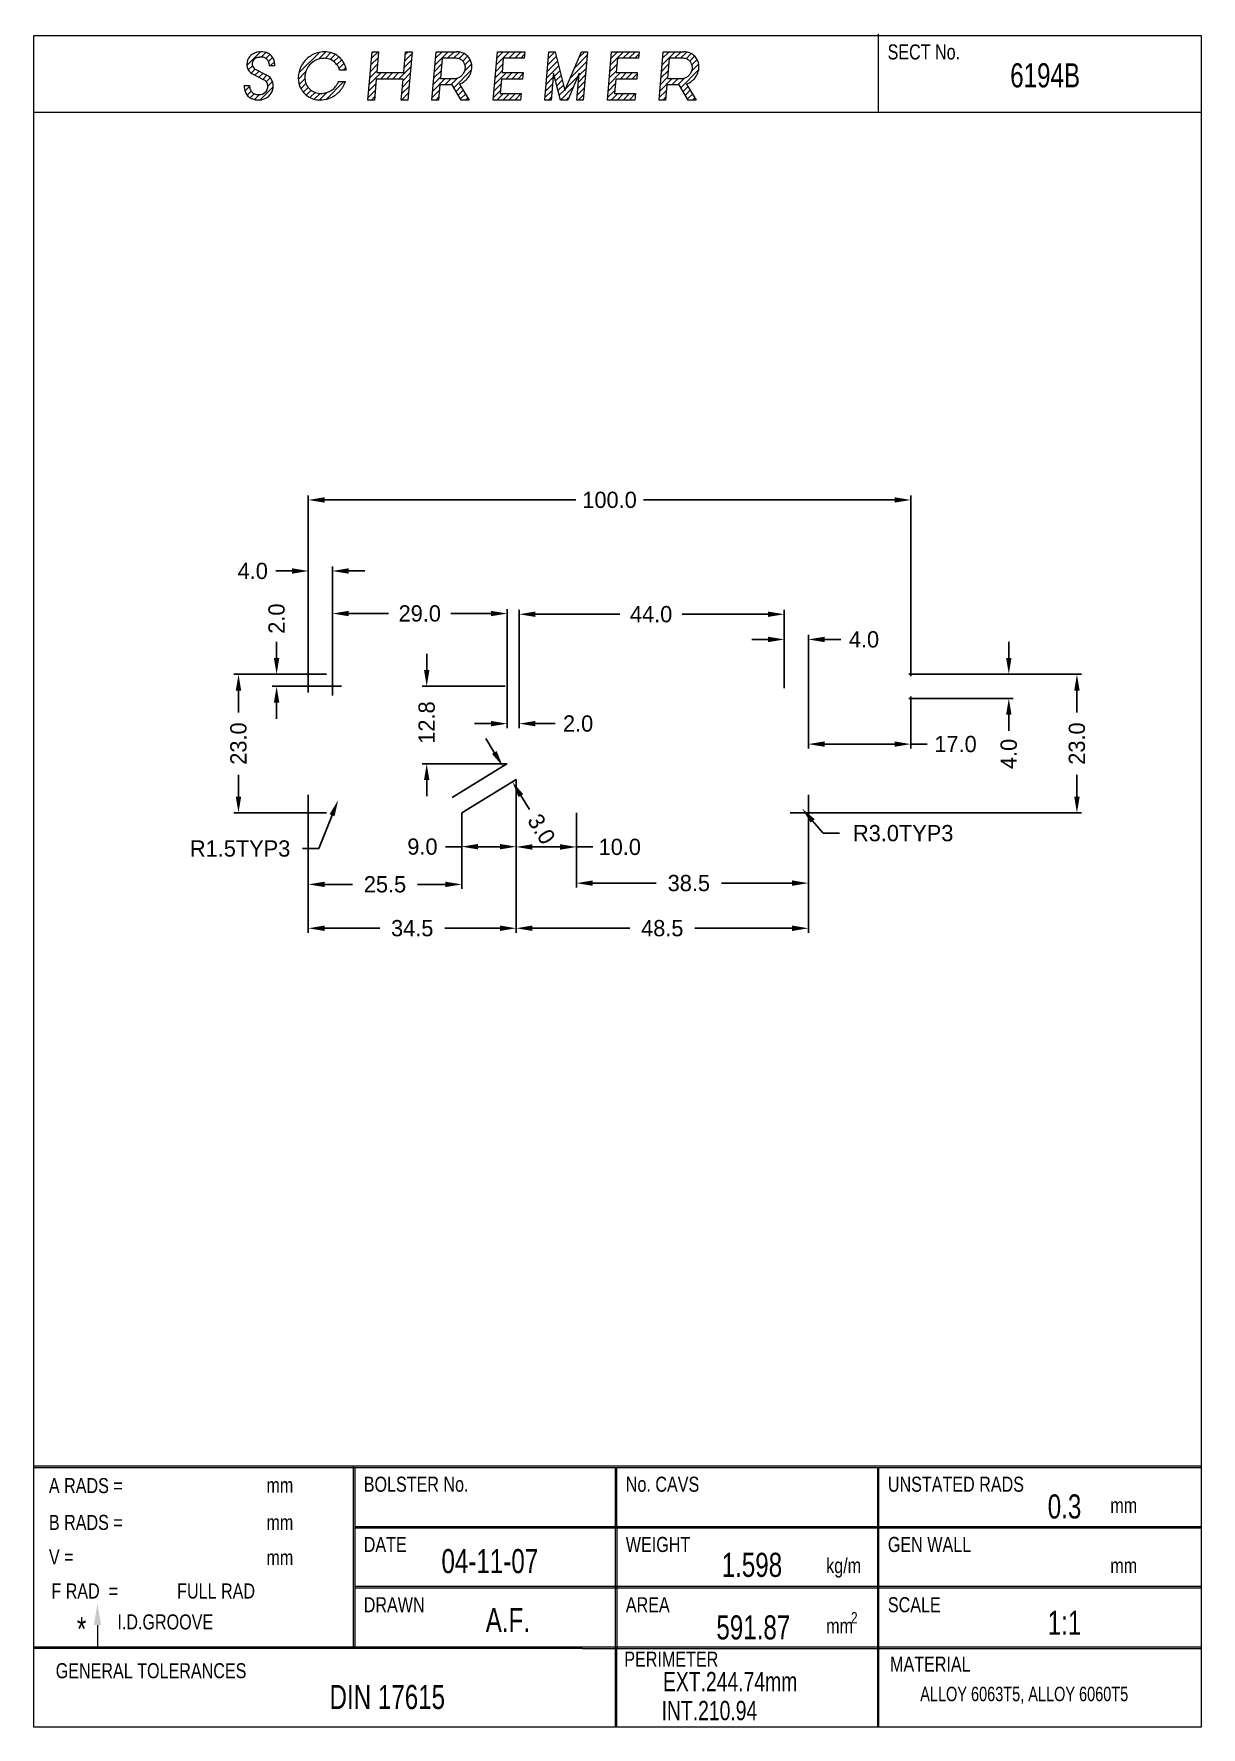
# Model space of a CAD drawing. Extents: x -173 to 20, y 62 to 343.
import ezdxf

# ---------------------------------------------------------------- set-up
doc = ezdxf.new("R2010")
doc.units = 0
doc.header["$LTSCALE"] = 10
doc.header["$MEASUREMENT"] = 0
doc.layers.get('Defpoints').update_dxf_attribs({"linetype": 'CONTINUOUS'})
for name, color, linetype, lineweight in [('A4', 7, 'CONTINUOUS', 15), ('DIMS', 1, 'CONTINUOUS', 15), ('GUF', 7, 'CONTINUOUS', 60), ('TEXT', 1, 'CONTINUOUS', 15)]:
    doc.layers.add(name, color=color, linetype=linetype, lineweight=lineweight)
doc.dimstyles.get("Standard").update_dxf_attribs({"dimscale": 15, "dimtxt": 0.18, "dimasz": 0.18, "dimexe": 0.05, "dimexo": 0, "dimgap": 0.09, "dimtad": 0, "dimdec": 1, "dimzin": 0, "dimdsep": 46, "dimtxsty": 'Standard', "dimcen": 0, "dimadec": 0, "dimazin": 0, "dimtfac": 1, "dimtdec": 1, "dimtofl": 0, "dimtmove": 0, "dimatfit": 2, "dimfxl": 0, "dimtolj": 1, "dimtzin": 0, "dimarcsym": 0})
doc.dimstyles.new('STANDARD$4', dxfattribs={"dimscale": 15, "dimtxt": 0.18, "dimasz": 0.18, "dimexe": 0.05, "dimexo": 0, "dimgap": 0.09, "dimtad": 0, "dimtih": 1, "dimtoh": 1, "dimdec": 1, "dimzin": 0, "dimdsep": 46, "dimtxsty": 'Standard', "dimcen": 0, "dimadec": 0, "dimazin": 0, "dimtfac": 1, "dimtdec": 1, "dimtofl": 0, "dimtmove": 0, "dimatfit": 2, "dimfxl": 0, "dimtolj": 1, "dimtzin": 0, "dimarcsym": 0})

# ---------------------------------------------------------------- blocks, each defined once
blk = doc.blocks.new('A$C71F1')
at = {"layer": 'TEXT', "color": 3, "linetype": 'ByBlock'}
blk.add_line((3.55, 3.73), (3.55, 0.13), dxfattribs=at)
blk.add_solid([(2.95, 3.73), (4.15, 3.73), (3.55, 7.33)], dxfattribs=at)
at = {"layer": 'TEXT', "color": 3, "linetype": 'Continuous', "width": 0.75}
blk.add_text('*', height=4, dxfattribs=at).set_placement((0.13, 1.09))
blk = doc.blocks.new('*D1')
at = {"layer": 'Defpoints', "color": 0}
for p in [(-124.88, 236.76), (-139.47, 213.76), (-124.88, 213.76)]:
    blk.add_point(p, dxfattribs=at)
at = {"layer": 'DIMS', "color": 0, "lineweight": -2}
for p, q in [((-124.88, 236.76), (-140.22, 236.76)), ((-139.47, 234.06), (-139.47, 230.44)), ((-139.47, 216.46), (-139.47, 220.09)), ((-124.88, 213.76), (-140.22, 213.76))]:
    blk.add_line(p, q, dxfattribs=at)
at = {"layer": 'DIMS', "color": 0}
for points in [[(-139.92, 234.06), (-139.02, 234.06), (-139.47, 236.76)], [(-139.92, 216.46), (-139.02, 216.46), (-139.47, 213.76)]]:
    blk.add_solid(points, dxfattribs=at)
at = {"layer": 'DIMS', "color": 0, "insert": (-139.47, 225.26), "char_height": 2.7, "attachment_point": 5, "rotation": 90}
blk.add_mtext('\\A1;23.0', dxfattribs=at)
blk = doc.blocks.new('*D2')
at = {"layer": 'Defpoints', "color": 0}
for p in [(-133.14, 236.76), (-124.88, 236.76), (-122.38, 234.76)]:
    blk.add_point(p, dxfattribs=at)
at = {"layer": 'DIMS', "color": 0, "lineweight": -2}
for p, q in [((-133.14, 239.46), (-133.14, 242.16)), ((-124.88, 236.76), (-133.89, 236.76)), ((-122.38, 234.76), (-133.89, 234.76)), ((-133.14, 232.06), (-133.14, 229.36))]:
    blk.add_line(p, q, dxfattribs=at)
at = {"layer": 'DIMS', "color": 0}
for points in [[(-133.59, 239.46), (-132.69, 239.46), (-133.14, 236.76)], [(-133.59, 232.06), (-132.69, 232.06), (-133.14, 234.76)]]:
    blk.add_solid(points, dxfattribs=at)
at = {"layer": 'DIMS', "color": 0, "insert": (-133.14, 245.99), "char_height": 2.7, "attachment_point": 5, "rotation": 90}
blk.add_mtext('\\A1;2.0', dxfattribs=at)
blk = doc.blocks.new('*D3')
at = {"layer": 'Defpoints', "color": 0}
for p in [(-127.88, 253.9), (-127.88, 233.76), (-123.88, 233.26)]:
    blk.add_point(p, dxfattribs=at)
at = {"layer": 'DIMS', "color": 0, "lineweight": -2}
for p, q in [((-130.58, 253.9), (-133.28, 253.9)), ((-127.88, 233.76), (-127.88, 254.65)), ((-123.88, 233.26), (-123.88, 254.65)), ((-121.18, 253.9), (-118.48, 253.9))]:
    blk.add_line(p, q, dxfattribs=at)
at = {"layer": 'DIMS', "color": 0}
for points in [[(-130.58, 254.35), (-130.58, 253.45), (-127.88, 253.9)], [(-121.18, 254.35), (-121.18, 253.45), (-123.88, 253.9)]]:
    blk.add_solid(points, dxfattribs=at)
at = {"layer": 'DIMS', "color": 0, "insert": (-137.1, 253.9), "char_height": 2.7, "attachment_point": 5}
blk.add_mtext('\\A1;4.0', dxfattribs=at)
blk = doc.blocks.new('*D4')
at = {"layer": 'Defpoints', "color": 0}
for p in [(-94.88, 246.84), (-123.88, 234.46), (-94.88, 234.46)]:
    blk.add_point(p, dxfattribs=at)
at = {"layer": 'DIMS', "color": 0, "lineweight": -2}
for p, q in [((-123.88, 234.46), (-123.88, 247.59)), ((-94.88, 234.46), (-94.88, 247.59)), ((-121.18, 246.84), (-114.55, 246.84)), ((-97.58, 246.84), (-104.2, 246.84))]:
    blk.add_line(p, q, dxfattribs=at)
at = {"layer": 'DIMS', "color": 0}
for points in [[(-121.18, 247.29), (-121.18, 246.39), (-123.88, 246.84)], [(-97.58, 247.29), (-97.58, 246.39), (-94.88, 246.84)]]:
    blk.add_solid(points, dxfattribs=at)
at = {"layer": 'DIMS', "color": 0, "insert": (-109.38, 246.84), "char_height": 2.7, "attachment_point": 5}
blk.add_mtext('\\A1;29.0', dxfattribs=at)
blk = doc.blocks.new('*D5')
at = {"layer": 'Defpoints', "color": 0}
for p in [(-94.88, 234.46), (-92.88, 234.46), (-92.88, 228.57)]:
    blk.add_point(p, dxfattribs=at)
at = {"layer": 'DIMS', "color": 0, "lineweight": -2}
for p, q in [((-94.88, 234.46), (-94.88, 227.82)), ((-92.88, 234.46), (-92.88, 227.82)), ((-97.58, 228.57), (-100.28, 228.57)), ((-90.18, 228.57), (-86.92, 228.57))]:
    blk.add_line(p, q, dxfattribs=at)
at = {"layer": 'DIMS', "color": 0}
for points in [[(-97.58, 229.02), (-97.58, 228.12), (-94.88, 228.57)], [(-90.18, 229.02), (-90.18, 228.12), (-92.88, 228.57)]]:
    blk.add_solid(points, dxfattribs=at)
at = {"layer": 'DIMS', "color": 0, "insert": (-83.1, 228.57), "char_height": 2.7, "attachment_point": 5}
blk.add_mtext('\\A1;2.0', dxfattribs=at)
blk = doc.blocks.new('*D6')
at = {"layer": 'Defpoints', "color": 0}
for p in [(-48.88, 246.72), (-92.88, 234.46), (-48.88, 234.46)]:
    blk.add_point(p, dxfattribs=at)
at = {"layer": 'DIMS', "color": 0, "lineweight": -2}
for p, q in [((-92.88, 234.46), (-92.88, 247.47)), ((-48.88, 234.46), (-48.88, 247.47)), ((-90.18, 246.72), (-76.15, 246.72)), ((-51.58, 246.72), (-65.8, 246.72))]:
    blk.add_line(p, q, dxfattribs=at)
at = {"layer": 'DIMS', "color": 0}
for points in [[(-90.18, 247.17), (-90.18, 246.27), (-92.88, 246.72)], [(-51.58, 247.17), (-51.58, 246.27), (-48.88, 246.72)]]:
    blk.add_solid(points, dxfattribs=at)
at = {"layer": 'DIMS', "color": 0, "insert": (-70.98, 246.72), "char_height": 2.7, "attachment_point": 5}
blk.add_mtext('\\A1;44.0', dxfattribs=at)
blk = doc.blocks.new('*D7')
at = {"layer": 'Defpoints', "color": 0}
for p in [(-44.88, 242.54), (-48.88, 234.46), (-44.88, 232.46)]:
    blk.add_point(p, dxfattribs=at)
at = {"layer": 'DIMS', "color": 0, "lineweight": -2}
for p, q in [((-51.58, 242.54), (-54.28, 242.54)), ((-48.88, 234.46), (-48.88, 243.29)), ((-44.88, 232.46), (-44.88, 243.29)), ((-42.18, 242.54), (-39.48, 242.54))]:
    blk.add_line(p, q, dxfattribs=at)
at = {"layer": 'DIMS', "color": 0}
for points in [[(-51.58, 242.99), (-51.58, 242.09), (-48.88, 242.54)], [(-42.18, 242.99), (-42.18, 242.09), (-44.88, 242.54)]]:
    blk.add_solid(points, dxfattribs=at)
at = {"layer": 'DIMS', "color": 0, "insert": (-35.65, 242.54), "char_height": 2.7, "attachment_point": 5}
blk.add_mtext('\\A1;4.0', dxfattribs=at)
blk = doc.blocks.new('*D8')
at = {"layer": 'Defpoints', "color": 0}
for p in [(-44.88, 232.46), (-27.88, 233.06), (-27.88, 225.17)]:
    blk.add_point(p, dxfattribs=at)
at = {"layer": 'DIMS', "color": 0, "lineweight": -2}
for p, q in [((-44.88, 232.46), (-44.88, 224.42)), ((-27.88, 233.06), (-27.88, 224.42)), ((-42.18, 225.17), (-30.58, 225.17)), ((-27.88, 225.17), (-25.18, 225.17))]:
    blk.add_line(p, q, dxfattribs=at)
at = {"layer": 'DIMS', "color": 0}
for points in [[(-42.18, 225.62), (-42.18, 224.72), (-44.88, 225.17)], [(-30.58, 225.62), (-30.58, 224.72), (-27.88, 225.17)]]:
    blk.add_solid(points, dxfattribs=at)
at = {"layer": 'DIMS', "color": 0, "insert": (-20.45, 225.17), "char_height": 2.7, "attachment_point": 5}
blk.add_mtext('\\A1;17.0', dxfattribs=at)
blk = doc.blocks.new('*D9')
at = {"layer": 'Defpoints', "color": 0}
for p in [(-95.18, 234.76), (-108.23, 221.92), (-94.88, 221.92)]:
    blk.add_point(p, dxfattribs=at)
at = {"layer": 'DIMS', "color": 0, "lineweight": -2}
for p, q in [((-108.23, 237.46), (-108.23, 240.16)), ((-95.18, 234.76), (-108.98, 234.76)), ((-94.88, 221.92), (-108.98, 221.92)), ((-108.23, 219.22), (-108.23, 216.52))]:
    blk.add_line(p, q, dxfattribs=at)
at = {"layer": 'DIMS', "color": 0}
for points in [[(-108.68, 237.46), (-107.78, 237.46), (-108.23, 234.76)], [(-108.68, 219.22), (-107.78, 219.22), (-108.23, 221.92)]]:
    blk.add_solid(points, dxfattribs=at)
at = {"layer": 'DIMS', "color": 0, "insert": (-108.23, 228.75), "char_height": 2.7, "attachment_point": 5, "rotation": 90}
blk.add_mtext('\\A1;12.8', dxfattribs=at)
blk = doc.blocks.new('*D10')
at = {"layer": 'Defpoints', "color": 0}
for p in [(-28.18, 236.76), (-28.18, 232.76), (-11.61, 232.76)]:
    blk.add_point(p, dxfattribs=at)
at = {"layer": 'DIMS', "color": 0, "lineweight": -2}
for p, q in [((-11.61, 239.46), (-11.61, 242.16)), ((-28.18, 236.76), (-10.86, 236.76)), ((-28.18, 232.76), (-10.86, 232.76)), ((-11.61, 230.06), (-11.61, 227.36))]:
    blk.add_line(p, q, dxfattribs=at)
at = {"layer": 'DIMS', "color": 0}
for points in [[(-12.06, 239.46), (-11.16, 239.46), (-11.61, 236.76)], [(-12.06, 230.06), (-11.16, 230.06), (-11.61, 232.76)]]:
    blk.add_solid(points, dxfattribs=at)
at = {"layer": 'DIMS', "color": 0, "insert": (-11.61, 223.54), "char_height": 2.7, "attachment_point": 5, "rotation": 90}
blk.add_mtext('\\A1;4.0', dxfattribs=at)
blk = doc.blocks.new('*D11')
at = {"layer": 'Defpoints', "color": 0}
for p in [(-93.38, 219.28), (-127.88, 216.76), (-93.38, 194.61)]:
    blk.add_point(p, dxfattribs=at)
at = {"layer": 'DIMS', "color": 0, "lineweight": -2}
for p, q in [((-93.38, 219.28), (-93.38, 193.86)), ((-127.88, 216.76), (-127.88, 193.86)), ((-125.18, 194.61), (-116.03, 194.61)), ((-96.08, 194.61), (-105.23, 194.61))]:
    blk.add_line(p, q, dxfattribs=at)
at = {"layer": 'DIMS', "color": 0}
for points in [[(-125.18, 195.06), (-125.18, 194.16), (-127.88, 194.61)], [(-96.08, 195.06), (-96.08, 194.16), (-93.38, 194.61)]]:
    blk.add_solid(points, dxfattribs=at)
at = {"layer": 'DIMS', "color": 0, "insert": (-110.63, 194.61), "char_height": 2.7, "attachment_point": 5}
blk.add_mtext('\\A1;34.5', dxfattribs=at)
blk = doc.blocks.new('*D12')
at = {"layer": 'Defpoints', "color": 0}
for p in [(-93.38, 219.28), (-44.88, 216.76), (-44.88, 194.61)]:
    blk.add_point(p, dxfattribs=at)
at = {"layer": 'DIMS', "color": 0, "lineweight": -2}
for p, q in [((-93.38, 219.28), (-93.38, 193.86)), ((-44.88, 216.76), (-44.88, 193.86)), ((-90.68, 194.61), (-74.53, 194.61)), ((-47.58, 194.61), (-63.73, 194.61))]:
    blk.add_line(p, q, dxfattribs=at)
at = {"layer": 'DIMS', "color": 0}
for points in [[(-90.68, 195.06), (-90.68, 194.16), (-93.38, 194.61)], [(-47.58, 195.06), (-47.58, 194.16), (-44.88, 194.61)]]:
    blk.add_solid(points, dxfattribs=at)
at = {"layer": 'DIMS', "color": 0, "insert": (-69.13, 194.61), "char_height": 2.7, "attachment_point": 5}
blk.add_mtext('\\A1;48.5', dxfattribs=at)
blk = doc.blocks.new('*D13')
at = {"layer": 'Defpoints', "color": 0}
for p in [(-28.18, 236.76), (-47.88, 213.76), (-0.3, 213.76)]:
    blk.add_point(p, dxfattribs=at)
at = {"layer": 'DIMS', "color": 0, "lineweight": -2}
for p, q in [((-28.18, 236.76), (0.45, 236.76)), ((-0.3, 234.06), (-0.3, 230.44)), ((-0.3, 216.46), (-0.3, 220.09)), ((-47.88, 213.76), (0.45, 213.76))]:
    blk.add_line(p, q, dxfattribs=at)
at = {"layer": 'DIMS', "color": 0}
for points in [[(-0.75, 234.06), (0.15, 234.06), (-0.3, 236.76)], [(-0.75, 216.46), (0.15, 216.46), (-0.3, 213.76)]]:
    blk.add_solid(points, dxfattribs=at)
at = {"layer": 'DIMS', "color": 0, "insert": (-0.3, 225.26), "char_height": 2.7, "attachment_point": 5, "rotation": 90}
blk.add_mtext('\\A1;23.0', dxfattribs=at)
blk = doc.blocks.new('*D14')
at = {"layer": 'Defpoints', "color": 0}
for p in [(-27.88, 265.69), (-27.88, 236.46), (-127.88, 233.76)]:
    blk.add_point(p, dxfattribs=at)
at = {"layer": 'DIMS', "color": 0, "lineweight": -2}
for p, q in [((-127.88, 233.76), (-127.88, 266.44)), ((-125.18, 265.69), (-83.5, 265.69)), ((-30.58, 265.69), (-72.25, 265.69)), ((-27.88, 236.46), (-27.88, 266.44))]:
    blk.add_line(p, q, dxfattribs=at)
at = {"layer": 'DIMS', "color": 0}
for points in [[(-125.18, 266.14), (-125.18, 265.24), (-127.88, 265.69)], [(-30.58, 266.14), (-30.58, 265.24), (-27.88, 265.69)]]:
    blk.add_solid(points, dxfattribs=at)
at = {"layer": 'DIMS', "color": 0, "insert": (-77.88, 265.69), "char_height": 2.7, "attachment_point": 5}
blk.add_mtext('\\A1;100.0', dxfattribs=at)
blk = doc.blocks.new('*D15')
at = {"layer": 'Defpoints', "color": 0}
for p in [(-47.88, 216.76), (-45.92, 214.48)]:
    blk.add_point(p, dxfattribs=at)
at = {"layer": 'DIMS', "color": 0, "lineweight": -2}
for p, q in [((-44.17, 212.43), (-42.41, 210.38)), ((-42.41, 210.38), (-39.71, 210.38))]:
    blk.add_line(p, q, dxfattribs=at)
at = {"layer": 'DIMS', "color": 0}
blk.add_solid([(-43.83, 212.72), (-44.51, 212.14), (-45.92, 214.48)], dxfattribs=at)
at = {"layer": 'DIMS', "color": 0, "insert": (-29.14, 210.38), "char_height": 2.7, "attachment_point": 5}
blk.add_mtext('\\A1;R3.0TYP3', dxfattribs=at)
blk = doc.blocks.new('*D16')
at = {"layer": 'Defpoints', "color": 0}
for p in [(-122.38, 217.26), (-122.93, 215.87)]:
    blk.add_point(p, dxfattribs=at)
at = {"layer": 'DIMS', "color": 0, "lineweight": -2}
for p, q in [((-123.94, 213.36), (-126.15, 207.83)), ((-126.15, 207.83), (-128.85, 207.83))]:
    blk.add_line(p, q, dxfattribs=at)
at = {"layer": 'DIMS', "color": 0}
blk.add_solid([(-124.36, 213.53), (-123.52, 213.2), (-122.93, 215.87)], dxfattribs=at)
at = {"layer": 'DIMS', "color": 0, "insert": (-139.2, 207.83), "char_height": 2.7, "attachment_point": 5}
blk.add_mtext('\\A1;R1.5TYP3', dxfattribs=at)
blk = doc.blocks.new('*D17')
at = {"layer": 'Defpoints', "color": 0}
for p in [(-44.88, 215.31), (-83.38, 212.31), (-44.88, 202.1)]:
    blk.add_point(p, dxfattribs=at)
at = {"layer": 'DIMS', "color": 0, "lineweight": -2}
for p, q in [((-44.88, 215.31), (-44.88, 201.35)), ((-83.38, 212.31), (-83.38, 201.35)), ((-80.68, 202.1), (-70.12, 202.1)), ((-47.58, 202.1), (-59.32, 202.1))]:
    blk.add_line(p, q, dxfattribs=at)
at = {"layer": 'DIMS', "color": 0}
for points in [[(-80.68, 202.55), (-80.68, 201.65), (-83.38, 202.1)], [(-47.58, 202.55), (-47.58, 201.65), (-44.88, 202.1)]]:
    blk.add_solid(points, dxfattribs=at)
at = {"layer": 'DIMS', "color": 0, "insert": (-64.72, 202.1), "char_height": 2.7, "attachment_point": 5}
blk.add_mtext('\\A1;38.5', dxfattribs=at)
blk = doc.blocks.new('*D18')
at = {"layer": 'Defpoints', "color": 0}
for p in [(-93.38, 219.28), (-102.42, 213.76), (-93.38, 208.15)]:
    blk.add_point(p, dxfattribs=at)
at = {"layer": 'DIMS', "color": 0, "lineweight": -2}
for p, q in [((-93.38, 219.28), (-93.38, 207.4)), ((-102.42, 213.76), (-102.42, 207.4)), ((-102.42, 208.15), (-105.12, 208.15)), ((-96.08, 208.15), (-99.72, 208.15))]:
    blk.add_line(p, q, dxfattribs=at)
at = {"layer": 'DIMS', "color": 0}
for points in [[(-99.72, 208.6), (-99.72, 207.7), (-102.42, 208.15)], [(-96.08, 208.6), (-96.08, 207.7), (-93.38, 208.15)]]:
    blk.add_solid(points, dxfattribs=at)
at = {"layer": 'DIMS', "color": 0, "insert": (-108.94, 208.15), "char_height": 2.7, "attachment_point": 5}
blk.add_mtext('\\A1;9.0', dxfattribs=at)
blk = doc.blocks.new('*D19')
at = {"layer": 'Defpoints', "color": 0}
for p in [(-127.88, 216.76), (-102.42, 213.76), (-102.42, 201.89)]:
    blk.add_point(p, dxfattribs=at)
at = {"layer": 'DIMS', "color": 0, "lineweight": -2}
for p, q in [((-127.88, 216.76), (-127.88, 201.14)), ((-102.42, 213.76), (-102.42, 201.14)), ((-125.18, 201.89), (-120.55, 201.89)), ((-105.12, 201.89), (-109.75, 201.89))]:
    blk.add_line(p, q, dxfattribs=at)
at = {"layer": 'DIMS', "color": 0}
for points in [[(-125.18, 202.34), (-125.18, 201.44), (-127.88, 201.89)], [(-105.12, 202.34), (-105.12, 201.44), (-102.42, 201.89)]]:
    blk.add_solid(points, dxfattribs=at)
at = {"layer": 'DIMS', "color": 0, "insert": (-115.15, 201.89), "char_height": 2.7, "attachment_point": 5}
blk.add_mtext('\\A1;25.5', dxfattribs=at)
blk = doc.blocks.new('*D20')
at = {"layer": 'Defpoints', "color": 0}
for p in [(-93.38, 219.28), (-83.38, 213.76), (-83.38, 208.1)]:
    blk.add_point(p, dxfattribs=at)
at = {"layer": 'DIMS', "color": 0, "lineweight": -2}
for p, q in [((-93.38, 219.28), (-93.38, 207.35)), ((-83.38, 213.76), (-83.38, 207.35)), ((-90.68, 208.1), (-86.08, 208.1)), ((-83.38, 208.1), (-80.68, 208.1))]:
    blk.add_line(p, q, dxfattribs=at)
at = {"layer": 'DIMS', "color": 0}
for points in [[(-90.68, 208.55), (-90.68, 207.65), (-93.38, 208.1)], [(-86.08, 208.55), (-86.08, 207.65), (-83.38, 208.1)]]:
    blk.add_solid(points, dxfattribs=at)
at = {"layer": 'DIMS', "color": 0, "insert": (-76.18, 208.1), "char_height": 2.7, "attachment_point": 5}
blk.add_mtext('\\A1;10.0', dxfattribs=at)
blk = doc.blocks.new('alloy')
at = {"layer": 'TEXT', "color": 3, "linetype": 'Continuous', "width": 0.75}
blk.add_text('ALLOY 6063T5, ALLOY 6060T5', height=2.4, dxfattribs=at).set_placement((6.87, -9.01))
blk = doc.blocks.new('*D22')
at = {"layer": 'Defpoints', "color": 0}
for p in [(-95.59, 221.48), (-103.99, 216.32), (-102.42, 213.76)]:
    blk.add_point(p, dxfattribs=at)
at = {"layer": 'DIMS', "color": 0, "lineweight": -2}
for p, q in [((-97.01, 223.78), (-98.42, 226.08)), ((-103.99, 216.32), (-94.95, 221.88)), ((-102.42, 213.76), (-93.38, 219.32)), ((-92.6, 216.63), (-91.19, 214.33))]:
    blk.add_line(p, q, dxfattribs=at)
at = {"layer": 'DIMS', "color": 0}
for points in [[(-96.62, 224.02), (-97.39, 223.55), (-95.59, 221.48)], [(-92.22, 216.87), (-92.99, 216.39), (-94.02, 218.93)]]:
    blk.add_solid(points, dxfattribs=at)
at = {"layer": 'DIMS', "color": 0, "insert": (-89.18, 211.07), "char_height": 2.7, "attachment_point": 5, "rotation": 301.6054}
blk.add_mtext('\\A1;3.0', dxfattribs=at)

msp = doc.modelspace()

# ---------------------------------------------------------------- linework, layer by layer
at = {"layer": 'A4', "color": 1, "linetype": 'Continuous'}
for p, q in [((-33.23, 330.04), (-33.23, 343.04)), ((-173.43, 342.79), (20.32, 342.79)), ((-173.43, 62.04), (-173.43, 342.79)), ((-138.08, 337.8), (-135.83, 340.05)), ((-126.2, 338.83), (-124.98, 340.06)), ((-118, 332.06), (-117.3, 340.06)), ((-117.39, 338.98), (-116.31, 340.06)), ((-117.3, 340.06), (-116.21, 340.06)), ((-116.21, 340.06), (-116.52, 336.61)), ((-112.05, 336.61), (-111.75, 340.06)), ((-111.78, 339.64), (-111.36, 340.06)), ((-111.75, 340.06), (-110.66, 340.06)), ((-110.66, 340.06), (-111.36, 332.06)), ((-107.36, 332.06), (-106.66, 340.06)), ((-106.85, 337.89), (-104.68, 340.06)), ((-106.76, 338.98), (-105.67, 340.06)), ((-106.66, 340.06), (-103.25, 340.06)), ((-104.78, 338.98), (-103.69, 340.06)), ((-103.79, 338.98), (-102.75, 340.02)), ((-97.2, 332.06), (-96.5, 340.06)), ((-96.69, 337.89), (-94.52, 340.06)), ((-96.59, 338.98), (-95.51, 340.06)), ((-96.5, 340.06), (-91.94, 340.06)), ((-94.61, 338.98), (-93.53, 340.06)), ((-93.62, 338.98), (-92.54, 340.06)), ((-91.94, 340.06), (-92.03, 338.98)), ((-88.64, 332.06), (-87.94, 340.06)), ((-88.03, 338.98), (-86.95, 340.06)), ((-87.94, 340.06), (-86.92, 340.06)), ((-86.92, 340.06), (-85.3, 333.66)), ((-85.3, 333.66), (-82.55, 340.06)), ((-82.97, 339.09), (-82, 340.06)), ((-82.55, 340.06), (-81.54, 340.06)), ((-81.54, 340.06), (-82.24, 332.06)), ((-78.24, 332.06), (-77.54, 340.06)), ((-77.73, 337.89), (-75.56, 340.06)), ((-77.63, 338.98), (-76.55, 340.06)), ((-77.54, 340.06), (-72.97, 340.06)), ((-75.65, 338.98), (-74.57, 340.06)), ((-74.66, 338.98), (-73.58, 340.06)), ((-72.97, 340.06), (-73.07, 338.98)), ((-69.67, 332.06), (-68.97, 340.06)), ((-69.16, 337.89), (-66.99, 340.06)), ((-69.07, 338.98), (-67.98, 340.06)), ((-68.97, 340.06), (-65.57, 340.06)), ((-67.09, 338.98), (-66, 340.06)), ((-66.1, 338.98), (-65.06, 340.02)), ((20.32, 342.79), (20.32, 62.04)), ((-137.85, 337.04), (-137.15, 337.74)), ((-137.37, 336.53), (-136.7, 337.2)), ((-136.71, 337.2), (-134.86, 336.23)), ((-136.02, 339.14), (-136.08, 339.13)), ((-135.96, 339.15), (-136.02, 339.14)), ((-135.72, 339.17), (-134.93, 339.96)), ((-134.94, 338.96), (-134.27, 339.62)), ((-134.48, 338.43), (-133.8, 339.11)), ((-133.46, 337.72), (-134.35, 337.72)), ((-134.2, 337.72), (-133.51, 338.41)), ((-129.46, 336.56), (-126.05, 339.97)), ((-125.07, 338.97), (-124.13, 339.92)), ((-124.26, 338.79), (-123.42, 339.63)), ((-123.63, 338.43), (-122.83, 339.24)), ((-123.14, 337.94), (-122.33, 338.74)), ((-122.79, 337.3), (-121.94, 338.15)), ((-122.09, 337.01), (-121.66, 337.44)), ((-117.58, 336.81), (-116.39, 338)), ((-117.49, 337.89), (-116.3, 339.08)), ((-112.93, 335.52), (-110.88, 337.57)), ((-111.97, 337.47), (-110.78, 338.66)), ((-111.88, 338.55), (-110.69, 339.74)), ((-106.95, 336.81), (-105.76, 338)), ((-105.67, 338.98), (-105.96, 335.64)), ((-103.35, 338.98), (-105.67, 338.98)), ((-102.87, 338.91), (-102.02, 339.76)), ((-102.25, 338.53), (-101.45, 339.33)), ((-101.91, 336.89), (-100.77, 338.03)), ((-101.88, 337.91), (-101.03, 338.77)), ((-96.78, 336.81), (-95.59, 338)), ((-95.51, 338.98), (-95.72, 336.61)), ((-92.03, 338.98), (-95.51, 338.98)), ((-92.63, 338.98), (-91.97, 339.64)), ((-88.31, 335.72), (-86.32, 337.71)), ((-88.22, 336.81), (-86.52, 338.5)), ((-88.12, 337.89), (-86.72, 339.29)), ((-84.45, 335.63), (-81.68, 338.4)), ((-83.71, 337.36), (-81.59, 339.48)), ((-82.97, 336.12), (-81.78, 337.31)), ((-77.82, 336.81), (-76.63, 338)), ((-76.55, 338.98), (-76.76, 336.61)), ((-73.07, 338.98), (-76.55, 338.98)), ((-73.67, 338.98), (-73.01, 339.64)), ((-69.26, 336.81), (-68.07, 338)), ((-67.99, 338.98), (-68.28, 335.64)), ((-65.66, 338.98), (-67.99, 338.98)), ((-65.18, 338.91), (-64.33, 339.76)), ((-64.56, 338.53), (-63.76, 339.33)), ((-64.23, 336.89), (-63.09, 338.03)), ((-64.2, 337.91), (-63.34, 338.77)), ((-138.52, 334.39), (-138.42, 334.49)), ((-138.51, 334.49), (-137.62, 334.49)), ((-135.31, 335.43), (-137.18, 336.41)), ((-136.73, 336.18), (-136.05, 336.86)), ((-136.08, 335.84), (-135.4, 336.52)), ((-135.44, 335.49), (-134.75, 336.18)), ((-135.28, 335.41), (-135.31, 335.43)), ((-134.85, 335.09), (-134.19, 335.75)), ((-134.58, 334.37), (-133.81, 335.14)), ((-129.54, 335.49), (-128.32, 336.71)), ((-129.4, 334.64), (-128.45, 335.59)), ((-129.11, 333.94), (-128.27, 334.79)), ((-124.94, 332.17), (-121.99, 335.12)), ((-122.86, 335.12), (-121.73, 335.12)), ((-121.57, 337.01), (-122.69, 337.01)), ((-117.87, 333.55), (-116.68, 334.74)), ((-117.77, 334.64), (-115.81, 336.61)), ((-117.68, 335.72), (-116.49, 336.91)), ((-116.61, 335.52), (-116.91, 332.06)), ((-112.14, 335.52), (-116.61, 335.52)), ((-116.52, 336.61), (-112.05, 336.61)), ((-115.9, 335.52), (-114.82, 336.61)), ((-114.91, 335.52), (-113.83, 336.61)), ((-113.92, 335.52), (-112.84, 336.61)), ((-112.45, 332.06), (-112.14, 335.52)), ((-112.26, 334.21), (-111.07, 335.4)), ((-112.16, 335.3), (-110.97, 336.49)), ((-107.23, 333.55), (-105.15, 335.64)), ((-107.14, 334.64), (-105.95, 335.83)), ((-107.04, 335.72), (-105.85, 336.91)), ((-106.06, 334.57), (-106.28, 332.06)), ((-104.03, 334.57), (-106.06, 334.57)), ((-105.96, 335.64), (-103.64, 335.64)), ((-105.23, 334.57), (-104.16, 335.64)), ((-104.24, 334.57), (-103.07, 335.73)), ((-102.52, 332.06), (-104.03, 334.57)), ((-103.73, 334.08), (-100.78, 337.04)), ((-102.8, 334.71), (-101.2, 332.06)), ((-97.07, 333.55), (-95.88, 334.74)), ((-96.97, 334.64), (-95.01, 336.61)), ((-96.88, 335.72), (-95.69, 336.91)), ((-95.81, 335.52), (-96.02, 333.15)), ((-92.33, 335.52), (-95.81, 335.52)), ((-95.72, 336.61), (-92.24, 336.61)), ((-95.1, 335.52), (-94.02, 336.61)), ((-94.11, 335.52), (-93.03, 336.61)), ((-93.12, 335.52), (-92.26, 336.39)), ((-92.24, 336.61), (-92.33, 335.52)), ((-88.5, 333.55), (-87.32, 334.74)), ((-88.41, 334.64), (-87.22, 335.83)), ((-87.16, 336.5), (-87.55, 332.06)), ((-86.04, 332.06), (-87.16, 336.5)), ((-87.04, 336.01), (-86.12, 336.92)), ((-86.84, 335.22), (-85.92, 336.13)), ((-86.64, 334.43), (-85.72, 335.34)), ((-86.44, 333.64), (-85.52, 334.55)), ((-85.19, 333.89), (-83.19, 335.9)), ((-82.93, 336.5), (-84.83, 332.06)), ((-83.32, 332.06), (-82.93, 336.5)), ((-83.16, 333.95), (-81.97, 335.14)), ((-83.06, 335.04), (-81.87, 336.23)), ((-78.11, 333.55), (-76.92, 334.74)), ((-78.01, 334.64), (-76.05, 336.61)), ((-77.92, 335.72), (-76.73, 336.91)), ((-76.85, 335.52), (-77.06, 333.15)), ((-73.37, 335.52), (-76.85, 335.52)), ((-76.76, 336.61), (-73.28, 336.61)), ((-76.14, 335.52), (-75.06, 336.61)), ((-75.15, 335.52), (-74.07, 336.61)), ((-74.16, 335.52), (-73.3, 336.39)), ((-73.28, 336.61), (-73.37, 335.52)), ((-69.54, 333.55), (-67.46, 335.64)), ((-69.45, 334.64), (-68.26, 335.83)), ((-69.35, 335.72), (-68.17, 336.91)), ((-68.37, 334.57), (-68.59, 332.06)), ((-66.34, 334.57), (-68.37, 334.57)), ((-68.28, 335.64), (-65.95, 335.64)), ((-67.54, 334.57), (-66.47, 335.64)), ((-66.55, 334.57), (-65.38, 335.73)), ((-64.83, 332.06), (-66.34, 334.57)), ((-66.05, 334.08), (-63.09, 337.04)), ((-65.11, 334.71), (-63.51, 332.06)), ((-138.4, 333.52), (-137.63, 334.29)), ((-138.05, 332.88), (-137.38, 333.55)), ((-137.53, 332.41), (-136.85, 333.09)), ((-136.83, 332.12), (-135.99, 332.96)), ((-136.1, 332.96), (-136.06, 332.96)), ((-136.06, 332.96), (-136.04, 332.96)), ((-135.88, 332.08), (-133.69, 334.27)), ((-128.71, 333.35), (-127.91, 334.16)), ((-128.21, 332.86), (-127.41, 333.67)), ((-127.61, 332.47), (-126.76, 333.32)), ((-126.9, 332.2), (-125.94, 333.15)), ((-126.04, 332.07), (-124.78, 333.32)), ((-116.91, 332.06), (-118, 332.06)), ((-117.96, 332.47), (-116.77, 333.66)), ((-117.38, 332.06), (-116.87, 332.57)), ((-111.36, 332.06), (-112.45, 332.06)), ((-112.43, 332.06), (-111.26, 333.23)), ((-112.35, 333.13), (-111.16, 334.32)), ((-111.44, 332.06), (-111.35, 332.15)), ((-106.28, 332.06), (-107.36, 332.06)), ((-107.33, 332.47), (-106.14, 333.66)), ((-106.74, 332.06), (-106.23, 332.57)), ((-103.36, 333.46), (-102.54, 334.29)), ((-102.99, 332.85), (-102.17, 333.67)), ((-102.62, 332.23), (-101.79, 333.05)), ((-101.2, 332.06), (-102.52, 332.06)), ((-101.79, 332.06), (-101.42, 332.43)), ((-92.64, 332.06), (-97.2, 332.06)), ((-97.16, 332.47), (-95.97, 333.66)), ((-96.58, 332.06), (-95.49, 333.15)), ((-96.02, 333.15), (-92.54, 333.15)), ((-95.59, 332.06), (-94.5, 333.15)), ((-94.6, 332.06), (-93.51, 333.15)), ((-93.61, 332.06), (-92.54, 333.13)), ((-92.54, 333.15), (-92.64, 332.06)), ((-87.55, 332.06), (-88.64, 332.06)), ((-88.6, 332.47), (-87.41, 333.66)), ((-88.02, 332.06), (-87.51, 332.57)), ((-86.24, 332.85), (-85.32, 333.76)), ((-86.04, 332.06), (-83.93, 334.17)), ((-84.83, 332.06), (-86.04, 332.06)), ((-85.05, 332.06), (-84.67, 332.44)), ((-82.24, 332.06), (-83.32, 332.06)), ((-83.25, 332.87), (-82.06, 334.06)), ((-83.07, 332.06), (-82.16, 332.97)), ((-73.67, 332.06), (-78.24, 332.06)), ((-78.2, 332.47), (-77.01, 333.66)), ((-77.62, 332.06), (-76.53, 333.15)), ((-77.06, 333.15), (-73.58, 333.15)), ((-76.63, 332.06), (-75.54, 333.15)), ((-75.64, 332.06), (-74.55, 333.15)), ((-74.65, 332.06), (-73.58, 333.13)), ((-73.58, 333.15), (-73.67, 332.06)), ((-68.59, 332.06), (-69.67, 332.06)), ((-69.64, 332.47), (-68.45, 333.66)), ((-69.05, 332.06), (-68.55, 332.57)), ((-65.67, 333.46), (-64.85, 334.29)), ((-65.3, 332.85), (-64.48, 333.67)), ((-64.93, 332.23), (-64.11, 333.05)), ((-63.51, 332.06), (-64.83, 332.06)), ((-64.11, 332.06), (-63.73, 332.43)), ((-173.43, 330.04), (20.32, 330.04)), ((20.32, 105.35), (-173.43, 105.35)), ((-173.43, 105.1), (-120.18, 105.1)), ((-120.43, 105.35), (-120.43, 75.1)), ((-120.18, 105.1), (20.32, 105.1)), ((-120.18, 105.1), (-120.18, 95.1)), ((-76.93, 105.1), (-76.93, 62.04)), ((-76.68, 95.1), (-76.68, 105.1)), ((-33.43, 105.1), (-33.43, 62.04)), ((-33.18, 95.1), (-33.18, 105.1)), ((-120.18, 95.35), (20.32, 95.35)), ((-120.18, 95.1), (20.32, 95.1)), ((-120.18, 95.1), (-120.18, 85.1)), ((-76.68, 95.1), (-76.68, 75.1)), ((-33.18, 62.04), (-33.18, 95.1)), ((20.32, 85.35), (-120.18, 85.35)), ((20.32, 85.1), (-120.18, 85.1)), ((-120.18, 85.1), (-120.18, 75.1)), ((-173.43, 75.35), (20.32, 75.35)), ((-82.35, 75.1), (-173.43, 75.1)), ((-82.35, 75.1), (20.32, 75.1)), ((-76.68, 62.04), (-76.68, 75.1)), ((-82.35, 62.04), (-173.43, 62.04)), ((20.32, 62.04), (-82.35, 62.04))]:
    msp.add_line(p, q, dxfattribs=at)
for centre, radius, start, end in [((-135.97, 337.91), 2.12, 92.2297, 134.4222), ((-135.61, 337.78), 2.28, 70.1064, 101.2747), ((-125.18, 335.9), 4.16, 90, 107.5333), ((-125.18, 336.22), 3.84, 71.5087, 90), ((-103.24, 337.49), 2.57, 61.9291, 90.3811), ((-65.55, 337.49), 2.57, 61.9291, 90.3811), ((-136.18, 337.95), 1.9, 162.6841, 193.073), ((-136.39, 337.91), 1.69, 193.073, 242.1867), ((-135.95, 337.88), 2.15, 134.4222, 162.6841), ((-136.18, 338.03), 1.02, 162.7068, 193.1077), ((-136.29, 338), 0.902, 193.1077, 242.2396), ((-136.05, 337.99), 1.15, 134.4353, 162.7068), ((-136.06, 338), 1.13, 92.2301, 134.4353), ((-136.11, 339.43), 0.301, 269.5526, 275.2019), ((-135.68, 337.76), 1.42, 70.1064, 101.2747), ((-135.64, 337.87), 1.3, 48.3592, 70.1064), ((-135.54, 337.97), 2.09, 48.3592, 70.1064), ((-135.63, 337.89), 1.28, 26.4078, 48.3592), ((-135.71, 337.85), 1.37, 354.5148, 26.4078), ((-135.52, 337.99), 2.06, 26.4078, 48.3592), ((-135.65, 337.93), 2.2, 354.5148, 26.4078), ((-125.2, 335.64), 4.36, 153.357, 161.8629), ((-125.1, 335.59), 4.47, 144.9969, 153.357), ((-125.04, 335.55), 4.55, 132.5889, 144.9969), ((-125.22, 335.72), 3.26, 144.9968, 153.357), ((-125.09, 335.61), 4.47, 107.5333, 132.7326), ((-125.17, 335.69), 3.31, 132.5889, 144.9968), ((-125.21, 335.73), 3.26, 107.5333, 132.7326), ((-125.27, 335.94), 3.03, 90, 107.5333), ((-125.27, 336.18), 2.8, 71.5087, 90), ((-125.21, 336.37), 2.6, 42.5247, 71.5087), ((-125.09, 336.48), 3.57, 42.5247, 71.5087), ((-125.19, 336.4), 2.56, 33.8405, 42.3751), ((-125.21, 336.38), 2.59, 28.1816, 33.8405), ((-125.23, 336.37), 2.62, 22.5691, 28.1816), ((-125.28, 336.35), 2.67, 14.2387, 22.5691), ((-125.06, 336.52), 3.52, 32.1363, 42.3714), ((-125.1, 336.5), 3.57, 25.3645, 32.1363), ((-125.15, 336.47), 3.62, 18.6695, 25.3645), ((-125.24, 336.44), 3.72, 8.7709, 18.6695), ((-103.34, 337.42), 1.56, 61.9291, 90.3811), ((-103.29, 337.5), 1.47, 42.3808, 61.9291), ((-103.3, 337.5), 1.47, 22.8815, 42.3808), ((-103.62, 337.48), 1.8, 329.1622, 354.6722), ((-103.16, 337.63), 2.42, 42.3808, 61.9291), ((-103.39, 337.46), 1.58, 354.6113, 22.8815), ((-103.17, 337.62), 2.43, 22.8815, 42.3808), ((-103.66, 337.57), 2.93, 334.6623, 354.7909), ((-103.33, 337.55), 2.6, 354.6113, 22.8815), ((-65.65, 337.42), 1.56, 61.9291, 90.3811), ((-65.61, 337.5), 1.47, 42.3808, 61.9291), ((-65.61, 337.5), 1.47, 22.8815, 42.3808), ((-65.93, 337.48), 1.8, 329.1622, 354.6722), ((-65.48, 337.63), 2.42, 42.3808, 61.9291), ((-65.71, 337.46), 1.58, 354.6113, 22.8815), ((-65.48, 337.62), 2.43, 22.8815, 42.3808), ((-65.97, 337.57), 2.93, 334.6623, 354.7909), ((-65.64, 337.55), 2.6, 354.6113, 22.8815), ((-136.24, 334.27), 2.28, 174.5764, 204.1896), ((-136.19, 334.35), 1.44, 174.5703, 204.4169), ((-135.71, 334.37), 1.13, 15.1315, 67.3694), ((-135.61, 334.47), 1.91, 15.0131, 66.8137), ((-135.85, 334.34), 1.26, 342.8251, 15.1315), ((-135.84, 334.41), 2.15, 342.9674, 15.0131), ((-125.64, 335.72), 3.91, 174.9025, 188.6761), ((-125.37, 335.69), 4.19, 161.8629, 174.9104), ((-125.82, 335.69), 3.73, 188.6761, 198.0938), ((-125.93, 335.65), 3.62, 198.0938, 207.7138), ((-125.61, 335.81), 2.85, 174.9025, 188.6762), ((-125.41, 335.79), 3.05, 161.8629, 174.9104), ((-125.74, 335.79), 2.72, 188.6762, 198.0939), ((-125.82, 335.77), 2.64, 198.0939, 207.7139), ((-125.29, 335.75), 3.18, 153.357, 161.8629), ((-125.87, 335.74), 2.58, 207.7139, 222.3557), ((-125.89, 336.44), 3.3, 319.7877, 324.5969), ((-125.87, 336.42), 3.28, 324.5969, 329.4344), ((-125.82, 336.39), 3.23, 329.4344, 336.7502), ((-125.96, 336.54), 4.46, 327.0147, 332.8488), ((-125.88, 336.49), 4.37, 332.8488, 341.7023), ((-103.65, 337.42), 1.79, 270.3434, 296.0023), ((-103.7, 337.52), 1.9, 296.0023, 312.6001), ((-103.81, 337.63), 3.09, 289.2141, 308.7032), ((-103.71, 337.53), 1.9, 312.6001, 329.1622), ((-103.85, 337.68), 3.15, 308.7032, 321.6081), ((-103.81, 337.64), 3.09, 321.6081, 334.6623), ((-65.97, 337.42), 1.79, 270.3434, 296.0023), ((-66.01, 337.52), 1.9, 296.0023, 312.6001), ((-66.13, 337.63), 3.09, 289.2141, 308.7032), ((-66.02, 337.53), 1.9, 312.6001, 329.1622), ((-66.16, 337.68), 3.15, 308.7032, 321.6081), ((-66.12, 337.64), 3.09, 321.6081, 334.6623), ((-136.38, 334.21), 2.13, 204.1896, 224.6034), ((-136.38, 334.21), 2.13, 224.6034, 244.9839), ((-136.27, 334.31), 1.35, 204.4169, 224.989), ((-136.31, 334.36), 2.29, 244.9839, 274.4753), ((-136.27, 334.31), 1.35, 224.989, 245.5122), ((-136.23, 334.41), 1.46, 245.5122, 275.1802), ((-136.08, 334.46), 2.39, 268.7853, 313.2688), ((-135.99, 334.36), 1.4, 268.0083, 312.8932), ((-136.01, 334.39), 1.44, 312.8932, 342.8251), ((-136.12, 334.5), 2.45, 313.2688, 342.9674), ((-126, 335.62), 3.53, 207.7138, 222.3556), ((-125.98, 335.65), 3.57, 222.5247, 251.5087), ((-125.86, 335.76), 2.6, 222.5247, 251.5087), ((-125.89, 335.9), 3.84, 251.5087, 270), ((-125.8, 335.95), 2.8, 251.5087, 270), ((-125.89, 336.23), 4.16, 270, 287.5333), ((-125.8, 336.18), 3.03, 270, 287.5333), ((-125.86, 336.39), 3.26, 287.5333, 312.7326), ((-125.99, 336.52), 4.47, 287.5333, 312.7326), ((-125.9, 336.45), 3.32, 312.5984, 319.7877), ((-126.04, 336.59), 4.55, 312.5968, 321.2302), ((-126.01, 336.57), 4.52, 321.2302, 327.0147)]:
    msp.add_arc(centre, radius, start, end, dxfattribs=at)

# ---------------------------------------------------------------- block references
at = {"layer": 'DIMS'}
msp.add_blockref('alloy', (-33.18, 75.35), dxfattribs=at)
at = {"layer": 'GUF', "linetype": 'Continuous'}
msp.add_blockref('A$C71F1', (-166.42, 75.24), dxfattribs=at)

# ---------------------------------------------------------------- texts
at = {"layer": 'TEXT', "color": 1, "linetype": 'Continuous', "width": 0.8}
for s, height, p in [('SECT No.', 2.5, (-31.73, 338.79)), ('A RADS =', 2.5, (-170.94, 100.87)), ('mm', 2.5, (-134.83, 100.93)), ('BOLSTER No.', 2.5, (-118.68, 101.1)), ('No. CAVS', 2.5, (-75.18, 101.1)), ('UNSTATED RADS', 2.5, (-31.68, 101.1)), ('mm', 2.5, (5.24, 97.59)), ('B RADS =', 2.5, (-170.94, 94.76)), ('mm', 2.5, (-134.83, 94.76)), ('DATE', 2.5, (-118.68, 91.1)), ('WEIGHT', 2.5, (-75.18, 91.1)), ('GEN WALL', 2.5, (-31.68, 91.1)), ('V =', 2.5, (-170.93, 89.04)), ('mm', 2.5, (-134.83, 88.93)), ('kg/m', 2.5, (-41.92, 87.59)), ('mm', 2.5, (5.24, 87.59)), ('F RAD  =', 2.5, (-170.53, 83.38)), ('FULL RAD', 2.5, (-149.65, 83.38)), ('DRAWN', 2.5, (-118.68, 81.1)), ('AREA', 2.5, (-75.18, 81.1)), ('SCALE', 2.5, (-31.68, 81.1)), ('I.D.GROOVE', 2.5, (-159.57, 78.25)), ('mm', 2.5, (-41.92, 77.59)), ('2', 1.88, (-37.82, 79.25)), ('PERIMETER', 2.5, (-75.43, 72.07)), ('MATERIAL', 2.5, (-31.32, 71.25)), ('GENERAL TOLERANCES', 2.5, (-169.81, 70.15))]:
    msp.add_text(s, height=height, dxfattribs=at).set_placement(p)
at = {"layer": 'TEXT', "color": 3, "linetype": 'Continuous', "width": 0.75}
for s, height, p in [('6194B', 4, (-11.38, 334.16)), ('0.3', 4, (-5.15, 96.66)), ('04-11-07', 4, (-105.78, 87.59)), ('1.598', 4, (-59.27, 86.97)), ('A.F.', 4, (-98.43, 77.81)), ('591.87', 4, (-60.15, 76.59)), ('1:1', 4, (-5.15, 77.36)), ('EXT.244.74mm', 3.2, (-69.01, 68)), ('DIN 17615', 4, (-124.36, 65.04)), ('INT.210.94', 3.2, (-69.24, 63.19))]:
    msp.add_text(s, height=height, dxfattribs=at).set_placement(p)

# ---------------------------------------------------------------- dimensions: what is measured, and where the dimension line sits
at = {"layer": 'DIMS'}
for base, p1, p2, picture, middle in [((-27.88, 265.69), (-127.88, 233.76), (-27.88, 236.46), '*D14', (-77.88, 265.69)), ((-127.88, 253.9), (-123.88, 233.26), (-127.88, 233.76), '*D3', (-137.1, 253.9)), ((-94.88, 246.84), (-123.88, 234.46), (-94.88, 234.46), '*D4', (-109.38, 246.84)), ((-44.88, 242.54), (-48.88, 234.46), (-44.88, 232.46), '*D7', (-35.65, 242.54)), ((-27.88, 225.17), (-44.88, 232.46), (-27.88, 233.06), '*D8', (-20.45, 225.17)), ((-83.38, 208.1), (-93.38, 219.28), (-83.38, 213.76), '*D20', (-76.18, 208.1)), ((-102.42, 201.89), (-127.88, 216.76), (-102.42, 213.76), '*D19', (-115.15, 201.89))]:
    dim = msp.add_linear_dim(base=base, p1=p1, p2=p2, dimstyle='Standard', dxfattribs=at)
    dim.commit()
    dim.dimension.update_dxf_attribs({"geometry": picture, "text_midpoint": middle})
for base, p1, p2, picture, middle in [((-133.14, 236.76), (-122.38, 234.76), (-124.88, 236.76), '*D2', (-133.14, 245.99)), ((-11.61, 232.76), (-28.18, 236.76), (-28.18, 232.76), '*D10', (-11.61, 223.54)), ((-139.47, 213.76), (-124.88, 236.76), (-124.88, 213.76), '*D1', (-139.47, 225.26)), ((-0.3, 213.76), (-28.18, 236.76), (-47.88, 213.76), '*D13', (-0.3, 225.26))]:
    dim = msp.add_linear_dim(base=base, p1=p1, p2=p2, angle=90, dimstyle='Standard', dxfattribs=at)
    dim.commit()
    dim.dimension.update_dxf_attribs({"geometry": picture, "text_midpoint": middle})
for base, p1, p2, picture, middle in [((-48.88, 246.72), (-92.88, 234.46), (-48.88, 234.46), '*D6', (-70.98, 246.72)), ((-92.88, 228.57), (-94.88, 234.46), (-92.88, 234.46), '*D5', (-83.1, 228.57)), ((-93.38, 194.61), (-127.88, 216.76), (-93.38, 219.28), '*D11', (-110.63, 194.61)), ((-93.38, 208.15), (-102.42, 213.76), (-93.38, 219.28), '*D18', (-108.94, 208.15)), ((-44.88, 194.61), (-93.38, 219.28), (-44.88, 216.76), '*D12', (-69.13, 194.61)), ((-44.88, 202.1), (-83.38, 212.31), (-44.88, 215.31), '*D17', (-64.72, 202.1))]:
    dim = msp.add_linear_dim(base=base, p1=p1, p2=p2, dimstyle='Standard', dxfattribs=at)
    dim.commit()
    dim.dimension.update_dxf_attribs({"geometry": picture, "text_midpoint": middle, "dimtype": 160})
for base, p1, p2, angle, picture, middle, dimtype in [((-108.23, 221.92), (-95.18, 234.76), (-94.88, 221.92), 90, '*D9', (-108.23, 228.75), 160), ((-95.59, 221.48), (-102.42, 213.76), (-103.99, 216.32), 121.6054, '*D22', (-89.18, 211.07), 161)]:
    dim = msp.add_linear_dim(base=base, p1=p1, p2=p2, angle=angle, dimstyle='Standard', dxfattribs=at)
    dim.commit()
    dim.dimension.update_dxf_attribs({"geometry": picture, "text_midpoint": middle, "dimtype": dimtype})
dim = msp.add_radius_dim(center=(-122.38, 217.26), mpoint=(-122.93, 215.87), text='<>TYP3', dimstyle='STANDARD$4', dxfattribs=at)
dim.commit()
dim.dimension.update_dxf_attribs({"geometry": '*D16', "text_midpoint": (-139.2, 207.83), "dimtype": 164})
dim = msp.add_radius_dim(center=(-47.88, 216.76), mpoint=(-45.92, 214.48), text='<>TYP3', dimstyle='STANDARD$4', dxfattribs=at)
dim.commit()
dim.dimension.update_dxf_attribs({"geometry": '*D15', "text_midpoint": (-29.14, 210.38)})

doc.saveas('drawing.dxf')
